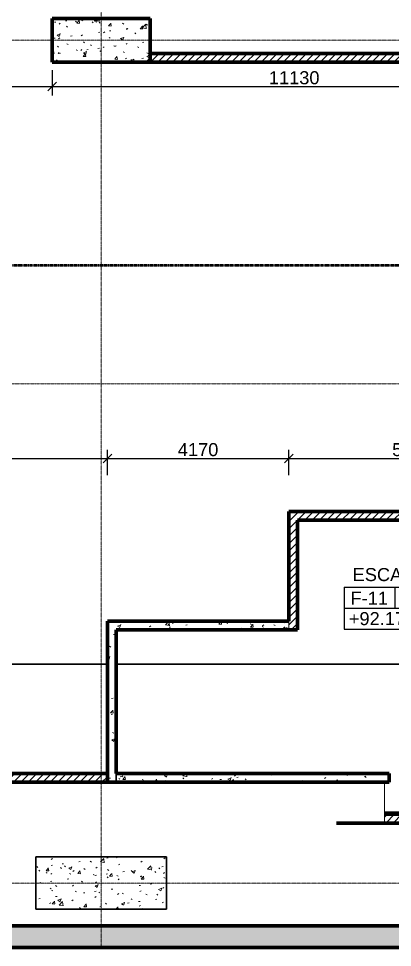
# Model space of a CAD drawing. Header units: millimetres. Extents: x -920231 to -841213, y -17301 to 22361.
# Drawn here: x -906180 to -897583, y -17276 to 4079 of the extents above; entities that cross this region are included whole.
import ezdxf

# ---------------------------------------------------------------- set-up
doc = ezdxf.new("R2010")
doc.units = ezdxf.units.MM
doc.linetypes.add('DPA_Grid _ Level 100', pattern=[10, 5.5, -1.6, 1.3, -1.6])
for name, color, linetype, lineweight in [('A-ANNO-DIMS', 1, 'Continuous', 9), ('A-COLS', 5, 'Continuous', 70), ('A-COLS-E', 1, 'Continuous', 35), ('A-DETL', 1, 'Continuous', 70), ('A-ROOM-IDEN', 3, 'Continuous', 25), ('A-ROOM-LINE', 3, 'Continuous', 25), ('A-WALL', 5, 'Continuous', 35), ('A-WALL-PATT', 1, 'Continuous', 35), ('G-ANNO-SECL', 3, 'Continuous', 9), ('S-FNDN', 2, 'Continuous', 35), ('S-GRID', 251, 'Continuous', 9), ('WALL-E', 2, 'Continuous', 35)]:
    doc.layers.add(name, color=color, linetype=linetype, lineweight=lineweight)
doc.styles.add('Arial_2', font='arial.ttf', dxfattribs={"height": 300})
doc.dimstyles.new('DPA-DIM-3_0_T-T', dxfattribs={"dimscale": 304.8, "dimtxt": 306.07782, "dimasz": 0.656168, "dimexe": 0.656168, "dimexo": 0.0625, "dimgap": 0.164042, "dimtad": 1, "dimdec": 0, "dimzin": 0, "dimdsep": 46, "dimtxsty": 'Arial_2', "dimblk1": 'OBLIQUE', "dimblk2": 'OBLIQUE', "dimsah": 1, "dimcen": 0.09, "dimdle": 0.656168, "dimadec": 8, "dimazin": 0, "dimtfac": 1, "dimtdec": 4, "dimtix": 1, "dimtmove": 0, "dimatfit": 3, "dimfxl": 1.312336, "dimfxlon": 1, "dimtvp": 1, "dimtolj": 1, "dimtzin": 0, "dimarcsym": 2})
pattern_1 = [(45, (0, 0), (-84.852814, 84.852814), [])]
pattern_2 = [(50, (0, 0), (728.7365, -63.75582), [76.2, -838.2]), (355, (0, 0), (-140.9716, 764.2276), [60.96, -670.56]), (100.451, (60.7, -5.3), (587.77, 700.46675), [64.76, -712.36]), (46.184, (0, 203.2), (1084.3162, -168.171), [114.3, -1257.3]), (96.636, (90.4, 189.2), (949.6099, 989.7098), [97.14, -1068.54]), (351.184, (0, 203.2), (949.6206, 989.7012), [91.44, -1005.84]), (21, (101.6, 152.4), (606.45787, -409.06057), [76.2, -838.2]), (326, (101.6, 152.4), (247.20834, 736.7529), [60.96, -670.56]), (71.451, (152.14, 118.3), (853.66825, 327.68547), [64.76, -712.36]), (37.5, (0, 0), (12.35469, 338.22012), [33.528, -628.904, 33.528, -647.192, -673.1]), (37.5, (0, 0), (12.35469, 338.22012), [-1343.152, 33.528, -639.572]), (7.5, (0, 0), (267.27887, 400.72213), [33.528, -354.584, 33.528, -613.664, -256.54]), (7.5, (0, 0), (267.27887, 400.72213), [-1035.304, 33.528, -223.012]), (327.5, (-226.57, 0), (542.36333, -22.915345), [33.528, -220.472, 33.528, -758.952, -1051.56]), (327.5, (-226.57, 0), (542.36333, -22.915345), [-1046.48, 33.528, -1018.032]), (317.5, (-328.17, 0), (592.51696, 101.7071), [33.528, -296.672, 33.528, -492.76, -746.76]), (317.5, (-328.17, 0), (592.51696, 101.7071), [-856.488, 33.528, -713.232])]

# ---------------------------------------------------------------- blocks, each defined once
blk = doc.blocks.new('DPA_Room Tag Box - Standard-4486259-4230-01 ENLARGED MULTI-PURPOSE LEVEL - REFLECTED CEILING PLAN - SHEET 1')
at = {"layer": 'A-ROOM-LINE'}
for p, q in [((-17.5, -2.94), (-17.5, -12.6)), ((-17.5, -2.94), (17.5, -2.94)), ((-5.83, -2.94), (-5.83, -7.77)), ((5.83, -2.94), (5.83, -7.77)), ((17.5, -2.94), (17.5, -12.6)), ((-17.5, -7.77), (17.5, -7.77)), ((0, -7.77), (0, -12.6)), ((-17.5, -12.6), (17.5, -12.6))]:
    blk.add_line(p, q, dxfattribs=at)
blk = doc.blocks.new('_Oblique')
at = {"color": 0, "linetype": 'ByBlock', "lineweight": -2}
blk.add_line((-0.5, -0.5), (0.5, 0.5), dxfattribs=at)
blk = doc.blocks.new('*D2233')
at = {"layer": 'A-ANNO-DIMS', "color": 0, "lineweight": -2, "transparency": 16777216}
for p, q in [((-44055, -9234), (-44055, -9815)), ((-34055, -9996), (-34055, -9415)), ((-44255, -9615), (-33855, -9615))]:
    blk.add_line(p, q, dxfattribs=at)
at = {"layer": 'Defpoints', "color": 0, "transparency": 16777216}
for p in [(-44055, -9215), (-34055, -9615), (-34055, -10015)]:
    blk.add_point(p, dxfattribs=at)
at = {"layer": 'A-ANNO-DIMS', "color": 0, "lineweight": -2, "transparency": 16777216, "xscale": 200, "yscale": 200, "zscale": 200, "rotation": 180}
blk.add_blockref('_Oblique', (-44055, -9615), dxfattribs=at)
at = {"layer": 'A-ANNO-DIMS', "color": 0, "lineweight": -2, "transparency": 16777216, "xscale": 200, "yscale": 200, "zscale": 200}
blk.add_blockref('_Oblique', (-34055, -9615), dxfattribs=at)
at = {"layer": 'A-ANNO-DIMS', "color": 0, "transparency": 16777216, "insert": (-39055, -9412), "char_height": 300, "width": 1384.41, "attachment_point": 5, "style": 'Arial_2'}
blk.add_mtext('\\A1;10000', dxfattribs=at)
blk = doc.blocks.new('*D2234')
at = {"layer": 'A-ANNO-DIMS', "color": 0, "lineweight": -2, "transparency": 16777216}
for p, q in [((-34055, -9996), (-34055, -9415)), ((-29885, -9996), (-29885, -9415)), ((-34255, -9615), (-29685, -9615))]:
    blk.add_line(p, q, dxfattribs=at)
at = {"layer": 'Defpoints', "color": 0, "transparency": 16777216}
for p in [(-29885, -9615), (-34055, -10015), (-29885, -10015)]:
    blk.add_point(p, dxfattribs=at)
at = {"layer": 'A-ANNO-DIMS', "color": 0, "lineweight": -2, "transparency": 16777216, "xscale": 200, "yscale": 200, "zscale": 200, "rotation": 180}
blk.add_blockref('_Oblique', (-34055, -9615), dxfattribs=at)
at = {"layer": 'A-ANNO-DIMS', "color": 0, "lineweight": -2, "transparency": 16777216, "xscale": 200, "yscale": 200, "zscale": 200}
blk.add_blockref('_Oblique', (-29885, -9615), dxfattribs=at)
at = {"layer": 'A-ANNO-DIMS', "color": 0, "transparency": 16777216, "insert": (-31970, -9412), "char_height": 300, "width": 1107.53, "attachment_point": 5, "style": 'Arial_2'}
blk.add_mtext('\\A1;4170', dxfattribs=at)
blk = doc.blocks.new('*D2235')
at = {"layer": 'A-ANNO-DIMS', "color": 0, "lineweight": -2, "transparency": 16777216}
for p, q in [((-24195, -9234), (-24195, -9815)), ((-29885, -9996), (-29885, -9415)), ((-30085, -9615), (-23995, -9615))]:
    blk.add_line(p, q, dxfattribs=at)
at = {"layer": 'Defpoints', "color": 0, "transparency": 16777216}
for p in [(-24195, -9215), (-24195, -9615), (-29885, -10015)]:
    blk.add_point(p, dxfattribs=at)
at = {"layer": 'A-ANNO-DIMS', "color": 0, "lineweight": -2, "transparency": 16777216, "xscale": 200, "yscale": 200, "zscale": 200, "rotation": 180}
blk.add_blockref('_Oblique', (-29885, -9615), dxfattribs=at)
at = {"layer": 'A-ANNO-DIMS', "color": 0, "lineweight": -2, "transparency": 16777216, "xscale": 200, "yscale": 200, "zscale": 200}
blk.add_blockref('_Oblique', (-24195, -9615), dxfattribs=at)
at = {"layer": 'A-ANNO-DIMS', "color": 0, "transparency": 16777216, "insert": (-27040, -9412), "char_height": 300, "width": 1107.53, "attachment_point": 5, "style": 'Arial_2'}
blk.add_mtext('\\A1;5690', dxfattribs=at)
blk = doc.blocks.new('*D2236')
at = {"layer": 'A-ANNO-DIMS', "color": 0, "lineweight": -2, "transparency": 16777216}
for p, q in [((-44055, -684), (-44055, -1265)), ((-35325, -684), (-35325, -1265)), ((-44255, -1065), (-35125, -1065))]:
    blk.add_line(p, q, dxfattribs=at)
at = {"layer": 'Defpoints', "color": 0, "transparency": 16777216}
for p in [(-44055, -665), (-35325, -665), (-35325, -1065)]:
    blk.add_point(p, dxfattribs=at)
at = {"layer": 'A-ANNO-DIMS', "color": 0, "lineweight": -2, "transparency": 16777216, "xscale": 200, "yscale": 200, "zscale": 200, "rotation": 180}
blk.add_blockref('_Oblique', (-44055, -1065), dxfattribs=at)
at = {"layer": 'A-ANNO-DIMS', "color": 0, "lineweight": -2, "transparency": 16777216, "xscale": 200, "yscale": 200, "zscale": 200}
blk.add_blockref('_Oblique', (-35325, -1065), dxfattribs=at)
at = {"layer": 'A-ANNO-DIMS', "color": 0, "transparency": 16777216, "insert": (-39690, -862), "char_height": 300, "width": 1107.53, "attachment_point": 5, "style": 'Arial_2'}
blk.add_mtext('\\A1;8730', dxfattribs=at)
blk = doc.blocks.new('*D2237')
at = {"layer": 'A-ANNO-DIMS', "color": 0, "lineweight": -2, "transparency": 16777216}
for p, q in [((-35325, -684), (-35325, -1265)), ((-24195, -684), (-24195, -1265)), ((-35525, -1065), (-23995, -1065))]:
    blk.add_line(p, q, dxfattribs=at)
at = {"layer": 'Defpoints', "color": 0, "transparency": 16777216}
for p in [(-35325, -665), (-24195, -665), (-24195, -1065)]:
    blk.add_point(p, dxfattribs=at)
at = {"layer": 'A-ANNO-DIMS', "color": 0, "lineweight": -2, "transparency": 16777216, "xscale": 200, "yscale": 200, "zscale": 200, "rotation": 180}
blk.add_blockref('_Oblique', (-35325, -1065), dxfattribs=at)
at = {"layer": 'A-ANNO-DIMS', "color": 0, "lineweight": -2, "transparency": 16777216, "xscale": 200, "yscale": 200, "zscale": 200}
blk.add_blockref('_Oblique', (-24195, -1065), dxfattribs=at)
at = {"layer": 'A-ANNO-DIMS', "color": 0, "transparency": 16777216, "insert": (-29760, -862), "char_height": 300, "width": 1384.41, "attachment_point": 5, "style": 'Arial_2'}
blk.add_mtext('\\A1;11130', dxfattribs=at)
blk = doc.blocks.new('*U2141')
at = {"layer": 'S-GRID', "linetype": 'DPA_Grid _ Level 100'}
for p, q in [((-34200, -20855.1), (-34200, 16910.1)), ((24628.5, 0), (-48793, 0)), ((24628.5, -7900), (-48793, -7900)), ((24628.5, -19375), (-48793, -19375))]:
    blk.add_line(p, q, dxfattribs=at)
at = {"layer": 'A-ANNO-DIMS'}
for base, p1, p2, override, picture, middle in [((-35325, -1065.2), (-44055, -665.2), (-35325, -665.2), {"dimpost": '<>', "dimfxl": 8730.001725}, '*D2236', (-39690, -861.9)), ((-24195, -1065.2), (-35325, -665.2), (-24195, -665.2), {"dimpost": '<>', "dimfxl": 11130}, '*D2237', (-29760, -861.9)), ((-34055, -9615), (-44055, -9215), (-34055, -10015), {"dimpost": '<>', "dimfxl": 10031.950671}, '*D2233', (-39055, -9411.8)), ((-29885, -9615), (-34055, -10015), (-29885, -10015), {"dimpost": '<>', "dimfxl": 4170.001719}, '*D2234', (-31970, -9411.8)), ((-24195, -9615), (-29885, -10015), (-24195, -9215), {"dimpost": '<>', "dimfxl": 5745.962111}, '*D2235', (-27040, -9411.8))]:
    dim = blk.add_linear_dim(base=base, p1=p1, p2=p2, dimstyle='DPA-DIM-3_0_T-T', override=override, dxfattribs=at)
    dim.commit()
    dim.dimension.update_dxf_attribs({"geometry": picture, "text_midpoint": middle})

msp = doc.modelspace()

# ---------------------------------------------------------------- hatches: boundary and pattern name
at = {"layer": 'A-COLS-E', "lineweight": 9}
h = msp.add_hatch(dxfattribs=at)
h.set_pattern_fill('FP_1', color=256, style=0, pattern_type=2)
h.set_pattern_definition(pattern_2)
h.paths.add_polyline_path([(-903157, 3079), (-903157, 4079), (-905407, 4079), (-905407, 3079)])
at = {"layer": 'A-WALL-PATT', "lineweight": 9}
h = msp.add_hatch(dxfattribs=at)
h.set_pattern_fill('FP_2', color=256, style=0, pattern_type=2)
h.set_pattern_definition(pattern_1)
h.paths.add_polyline_path([(-894540, 3079), (-894007, 3079), (-894007, 3279), (-903157, 3279), (-903157, 3079), (-895689, 3079)])
h = msp.add_hatch(dxfattribs=at)
h.set_pattern_fill('FP_2', color=256, style=0, pattern_type=2)
h.set_pattern_definition(pattern_1)
h.paths.add_polyline_path([(-899967, -9978), (-899767, -9978), (-899767, -7256), (-899967, -7256), (-899967, -9778)])
h = msp.add_hatch(dxfattribs=at)
h.set_pattern_fill('FP_2', color=256, style=0, pattern_type=2)
h.set_pattern_definition(pattern_1)
h.paths.add_polyline_path([(-881898, -7456), (-881572, -7456), (-881372, -7256), (-899767, -7256), (-899767, -7456), (-884197, -7456)])
h = msp.add_hatch(dxfattribs=at)
h.set_pattern_fill('FP_1', color=256, style=0, pattern_type=2)
h.set_pattern_definition(pattern_2)
h.paths.add_polyline_path([(-899967, -9978), (-899967, -9778), (-904137, -9778), (-904137, -9978), (-903937, -9978)])
h = msp.add_hatch(dxfattribs=at)
h.set_pattern_fill('FP_1', color=256, style=0, pattern_type=2)
h.set_pattern_definition(pattern_2)
h.paths.add_polyline_path([(-904137, -13478), (-903937, -13478), (-903937, -9978), (-904137, -9978)])
h = msp.add_hatch(dxfattribs=at)
h.set_pattern_fill('FP_2', color=256, style=0, pattern_type=2)
h.set_pattern_definition(pattern_1)
h.paths.add_polyline_path([(-904137, -13478), (-904137, -13278), (-914637, -13278), (-914637, -13478)])
h = msp.add_hatch(dxfattribs=at)
h.set_pattern_fill('FP_1', color=256, style=0, pattern_type=2)
h.set_pattern_definition(pattern_2)
h.paths.add_polyline_path([(-897767, -13478), (-897658, -13478), (-897658, -13278), (-903937, -13278), (-903937, -13478), (-897988, -13478)])
h = msp.add_hatch(dxfattribs=at)
h.set_pattern_fill('FP_2', color=256, style=0, pattern_type=2)
h.set_pattern_definition(pattern_1)
h.paths.add_polyline_path([(-879747, -14416), (-879747, -14216), (-897767, -14216), (-897767, -14416), (-880447, -14416)])
h = msp.add_hatch(dxfattribs=at)
h.set_pattern_fill('FP_1', color=256, style=0, pattern_type=2)
h.set_pattern_definition(pattern_2)
h.paths.add_polyline_path([(-868781, -17276), (-868781, -16776), (-914637, -16776), (-914637, -17276), (-879599, -17276)])
at = {"layer": 'S-FNDN', "lineweight": 9}
h = msp.add_hatch(dxfattribs=at)
h.set_pattern_fill('FP_1', color=256, style=0, pattern_type=2)
h.set_pattern_definition(pattern_2)
h.paths.add_polyline_path([(-905782, -16396), (-902782, -16396), (-902782, -15196), (-905782, -15196)])
h = msp.add_hatch(dxfattribs=at)
h.set_pattern_fill('FP_1', color=256, style=0, pattern_type=2)
h.set_pattern_definition(pattern_2)
h.paths.add_polyline_path([(-905782, -16396), (-902782, -16396), (-902782, -15196), (-905782, -15196)])

# ---------------------------------------------------------------- linework, layer by layer
at = {"layer": 'A-COLS'}
for p, q in [((-905407, 3079), (-905407, 4079)), ((-905407, 4079), (-903157, 4079)), ((-903157, 4079), (-903157, 3079)), ((-903157, 3079), (-905407, 3079))]:
    msp.add_line(p, q, dxfattribs=at)
at = {"layer": 'A-DETL', "lineweight": 9}
for p, q in [((-897767, -13478), (-898937, -13478)), ((-897767, -14416), (-897767, -13478))]:
    msp.add_line(p, q, dxfattribs=at)
at = {"layer": 'A-WALL', "color": 7, "lineweight": 70}
for p, q in [((-903157, 3079), (-903157, 3279)), ((-903157, 3279), (-894007, 3279)), ((-894277, 3079), (-903157, 3079)), ((-899967, -9778), (-899967, -7256)), ((-899967, -7256), (-899767, -7256)), ((-899767, -7256), (-894277, -7256)), ((-899767, -7456), (-899767, -9978)), ((-894277, -7456), (-899767, -7456)), ((-904137, -9778), (-899967, -9778)), ((-904137, -9978), (-904137, -9778)), ((-904137, -13478), (-904137, -9978)), ((-899967, -9978), (-903937, -9978)), ((-903937, -9978), (-903937, -13278)), ((-899767, -9978), (-899967, -9978)), ((-914637, -13278), (-904137, -13278)), ((-904137, -13278), (-904137, -13478)), ((-903937, -13278), (-897658, -13278)), ((-897658, -13278), (-897658, -13478)), ((-904137, -13478), (-914637, -13478)), ((-903937, -13478), (-904137, -13478)), ((-897658, -13478), (-903937, -13478)), ((-897767, -14216), (-879747, -14216)), ((-880647, -14416), (-898867, -14416)), ((-914637, -16776), (-880647, -16776)), ((-868781, -17276), (-914637, -17276))]:
    msp.add_line(p, q, dxfattribs=at)
at = {"layer": 'A-WALL', "lineweight": 9}
msp.add_line((-899967, -9778), (-899967, -9978), dxfattribs=at)
at = {"layer": 'G-ANNO-SECL', "linetype": 'DPA_Grid _ Level 100', "lineweight": 50}
msp.add_line((-918400, -1588), (-846032, -1588), dxfattribs=at)
at = {"layer": 'S-FNDN'}
for p, q in [((-905782, -16396), (-905782, -15196)), ((-905782, -15196), (-902782, -15196)), ((-902782, -15196), (-902782, -16396)), ((-902782, -16396), (-905782, -16396))]:
    msp.add_line(p, q, dxfattribs=at)
at = {"layer": 'WALL-E'}
for p, q in [((-914137, -10766), (-904137, -10766)), ((-903937, -10766), (-894576, -10766)), ((-903937, -13278), (-903937, -13478)), ((-893499, -14166), (-897767, -14166)), ((-897767, -14216), (-893499, -14216))]:
    msp.add_line(p, q, dxfattribs=at)

# ---------------------------------------------------------------- block references
msp.add_blockref('*U2141', (-870082, 3579))
at = {"layer": 'A-ROOM-IDEN', "xscale": 99.99999999999993, "yscale": 99.99999999999993, "zscale": 99.99999999999993}
msp.add_blockref('DPA_Room Tag Box - Standard-4486259-4230-01 ENLARGED MULTI-PURPOSE LEVEL - REFLECTED CEILING PLAN - SHEET 1', (-896943, -8698), dxfattribs=at)

# ---------------------------------------------------------------- texts
at = {"layer": 'A-ROOM-IDEN', "lineweight": 9, "char_height": 300, "attachment_point": 1, "style": 'Arial_2'}
for s, insert, width in [('ESCAPE STAIR', (-898498, -8554), 3759.91), ('F-11', (-898546, -9098), 1058.23), ('+92.170', (-898585, -9567), 1883.97)]:
    msp.add_mtext(s, dxfattribs=dict(at, insert=insert, width=width))

doc.saveas('drawing.dxf')
